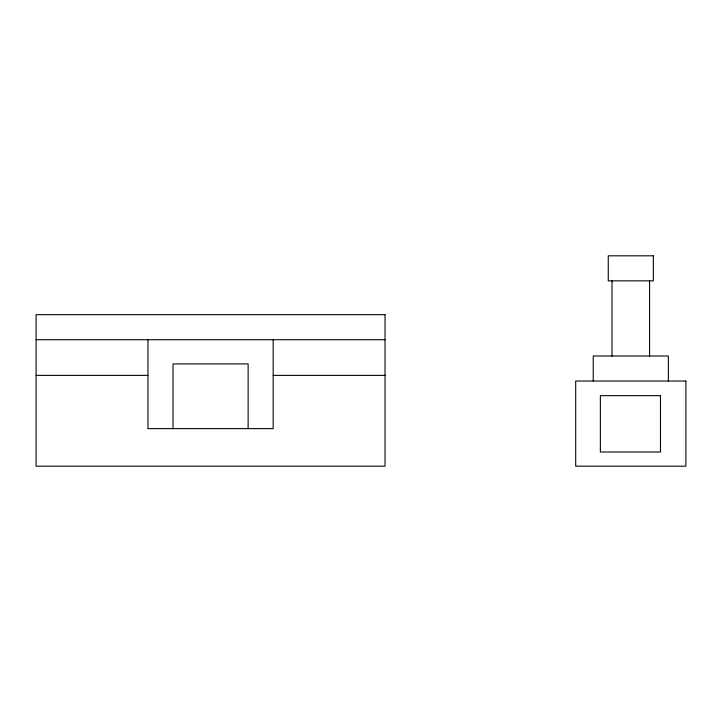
<?xml version="1.0" encoding="UTF-8"?>
<svg xmlns="http://www.w3.org/2000/svg" width="722" height="722" viewBox="0 0 722 722"><rect width="100%" height="100%" fill="white"/><g stroke="black" fill="none" stroke-linecap="round" stroke-linejoin="round"><path stroke-width="1.08" d="M36.1 339.71L385.034 339.71M36.1 375.377L147.956 375.377M273.178 375.377L385.034 375.377M668.364 381.035L668.364 355.991L593.231 355.991L593.231 381.035M649.583 280.858L649.583 356.271M612.021 280.858L612.021 356.271M273.178 339.71L273.178 428.624L147.956 428.624L147.956 339.71M248.133 428.624L248.133 363.915L173 363.915L173 428.624M653.338 255.814L608.258 255.814L608.258 280.858L653.338 280.858L653.338 255.814M385.034 314.666L36.1 314.666L36.1 466.186L385.034 466.186L385.034 314.666M685.9 381.035L575.705 381.035L575.705 466.186L685.9 466.186L685.9 381.035M660.477 395.665L600.37 395.665L600.37 452.017L660.477 452.017L660.477 395.665"/></g></svg>
